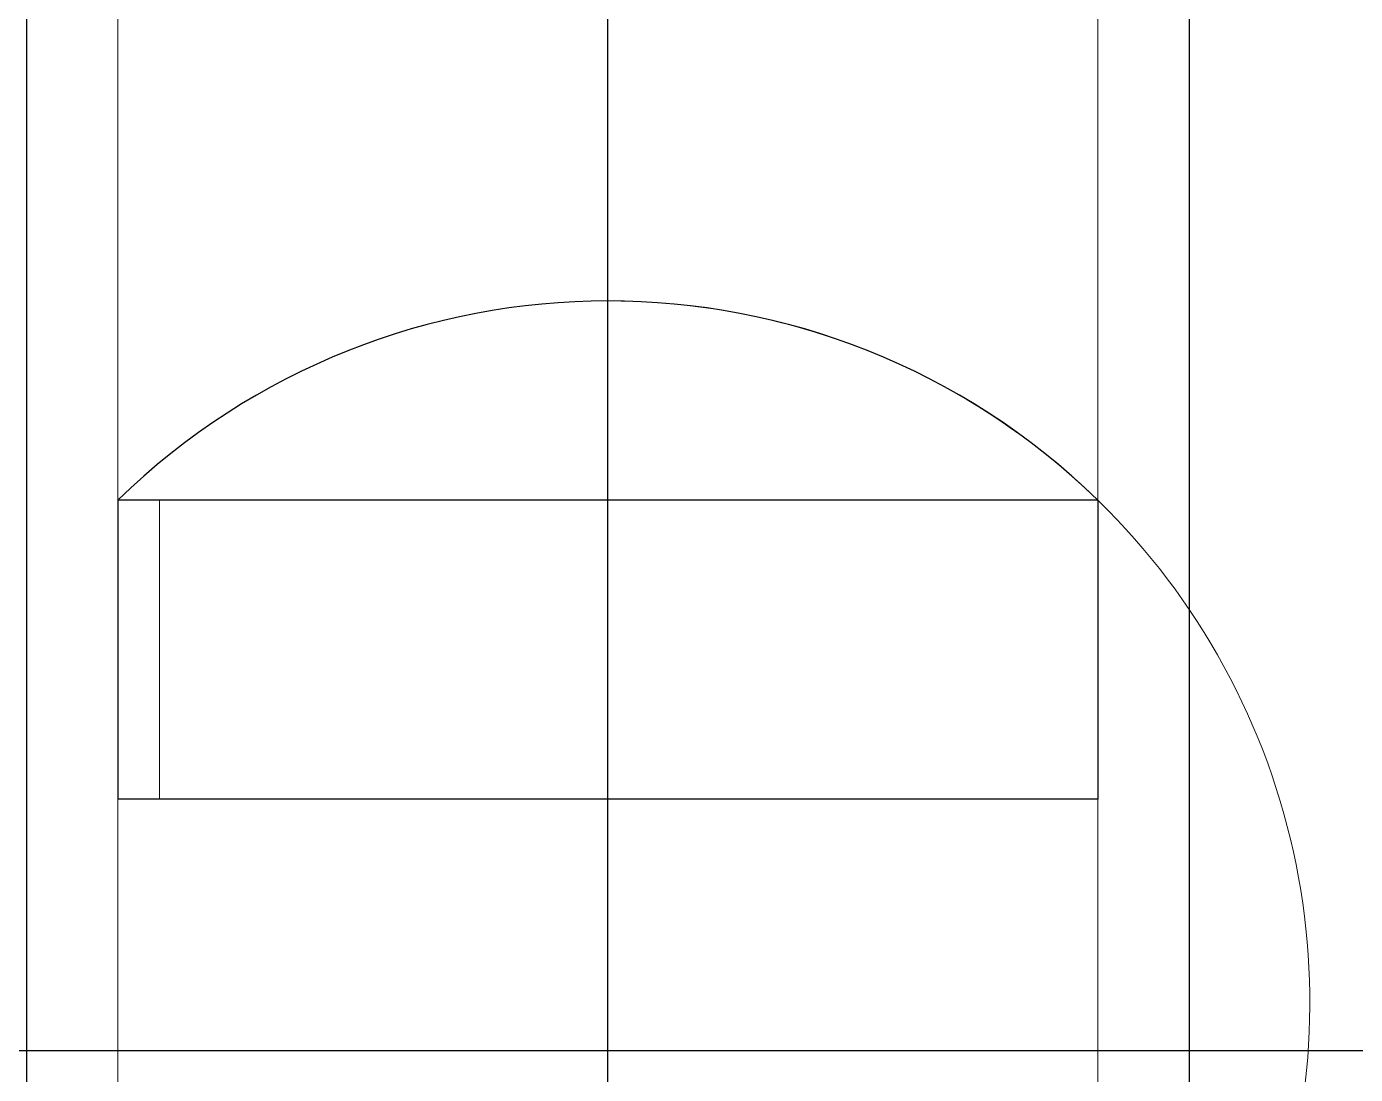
# Model space of a CAD drawing. Header units: millimetres. Extents: x 2148 to 2681, y 758 to 986.
# Drawn here: x 2292.00157 to 2292.01639, y 875.21499 to 875.22668 of the extents above; entities that cross this region are included whole.
import ezdxf

# ---------------------------------------------------------------- set-up
doc = ezdxf.new("R2010")
doc.units = ezdxf.units.MM
for name, color, linetype in [('0.4', 121, 'Continuous'), ('A-Wall', 4, 'Continuous'), ('contrucion line05', 86, 'Continuous')]:
    doc.layers.add(name, color=color, linetype=linetype)

msp = doc.modelspace()

# ---------------------------------------------------------------- linework, layer by layer
at = {"layer": '0.4', "color": 86, "lineweight": 0, "ltscale": 0.5}
for p, q in [((2292.001573675533, 875.2201773047807, -1.97790778295878e-08), (2292.001573675533, 875.2588024277309, -1.97790778295878e-08)), ((2292.001573675533, 875.2201773047807, -1.97790778295878e-08), (2292.001573675533, 875.2588024277309, -1.97790778295878e-08)), ((2292.001573675533, 875.2201773047807, -1.97790778295878e-08), (2292.001573675533, 875.2588024277309, -1.97790778295878e-08)), ((2292.001573675533, 875.2201773047807, -1.97790778295878e-08), (2292.001573675533, 875.2588024277309, -1.97790778295878e-08)), ((2292.001573675533, 875.2201773047807, -1.97790778295878e-08), (2292.001573675533, 875.2588024277309, -1.97790778295878e-08)), ((2292.001573675533, 875.2201773047807, -1.97790778295878e-08), (2292.001573675533, 875.2588024277309, -1.97790778295878e-08)), ((2292.001573675533, 875.2201773047807, -1.97790778295878e-08), (2292.001573675533, 875.2588024277309, -1.97790778295878e-08)), ((2292.001573675533, 875.2201773047807, -1.97790778295878e-08), (2292.001573675533, 875.2588024277309, -1.97790778295878e-08)), ((2292.001573675533, 875.2201773047807, -1.97790778295878e-08), (2292.001573675533, 875.2588024277309, -1.97790778295878e-08)), ((2292.001573675533, 875.2201773047807, -1.97790778295878e-08), (2292.001573675533, 875.2588024277309, -1.97790778295878e-08)), ((2292.008055140805, 875.2588024277309, -1.97790778295878e-08), (2292.008055140805, 875.2236173304798, -1.97790778295878e-08)), ((2292.008055140805, 875.2588024277309, -1.97790778295878e-08), (2292.008055140805, 875.2236173304798, -1.97790778295878e-08)), ((2292.008055140805, 875.2588024277309, -1.97790778295878e-08), (2292.008055140805, 875.2236173304798, -1.97790778295878e-08)), ((2292.008055140805, 875.2588024277309, -1.97790778295878e-08), (2292.008055140805, 875.2236173304798, -1.97790778295878e-08)), ((2292.008055140805, 875.2588024277309, -1.97790778295878e-08), (2292.008055140805, 875.2236173304798, -1.97790778295878e-08)), ((2292.008055140805, 875.2588024277309, -1.97790778295878e-08), (2292.008055140805, 875.2236173304798, -1.97790778295878e-08)), ((2292.008055140805, 875.2588024277309, -1.97790778295878e-08), (2292.008055140805, 875.2236173304798, -1.97790778295878e-08)), ((2292.008055140805, 875.2588024277309, -1.97790778295878e-08), (2292.008055140805, 875.2236173304798, -1.97790778295878e-08)), ((2292.008055140805, 875.2588024277309, -1.97790778295878e-08), (2292.008055140805, 875.2236173304798, -1.97790778295878e-08)), ((2292.008055140805, 875.2588024277309, -1.97790778295878e-08), (2292.008055140805, 875.2236173304798, -1.97790778295878e-08)), ((2292.002592191525, 875.2213951138208, -1.97790778295878e-08), (2292.002592191525, 875.2391728471509, -1.97790778295878e-08)), ((2292.002592191525, 875.2213951138208, -1.97790778295878e-08), (2292.002592191525, 875.2391728471509, -1.97790778295878e-08)), ((2292.002592191525, 875.2213951138208, -1.97790778295878e-08), (2292.002592191525, 875.2391728471509, -1.97790778295878e-08)), ((2292.002592191525, 875.2213951138208, -1.97790778295878e-08), (2292.002592191525, 875.2391728471509, -1.97790778295878e-08)), ((2292.002592191525, 875.2213951138208, -1.97790778295878e-08), (2292.002592191525, 875.2391728471509, -1.97790778295878e-08)), ((2292.002592191525, 875.2213951138208, -1.97790778295878e-08), (2292.002592191525, 875.2391728471509, -1.97790778295878e-08)), ((2292.002592191525, 875.2213951138208, -1.97790778295878e-08), (2292.002592191525, 875.2391728471509, -1.97790778295878e-08)), ((2292.002592191525, 875.2213951138208, -1.97790778295878e-08), (2292.002592191525, 875.2391728471509, -1.97790778295878e-08)), ((2292.002592191525, 875.2213951138208, -1.97790778295878e-08), (2292.002592191525, 875.2391728471509, -1.97790778295878e-08)), ((2292.002592191525, 875.2213951138208, -1.97790778295878e-08), (2292.002592191525, 875.2391728471509, -1.97790778295878e-08)), ((2292.013518090116, 875.2391728471509, -1.97790778295878e-08), (2292.013518090116, 875.2002840554876, -1.97790778295878e-08)), ((2292.013518090116, 875.2391728471509, -1.97790778295878e-08), (2292.013518090116, 875.2002840554876, -1.97790778295878e-08)), ((2292.013518090116, 875.2391728471509, -1.97790778295878e-08), (2292.013518090116, 875.2002840554876, -1.97790778295878e-08)), ((2292.013518090116, 875.2391728471509, -1.97790778295878e-08), (2292.013518090116, 875.2002840554876, -1.97790778295878e-08)), ((2292.013518090116, 875.2391728471509, -1.97790778295878e-08), (2292.013518090116, 875.2002840554876, -1.97790778295878e-08)), ((2292.013518090116, 875.2391728471509, -1.97790778295878e-08), (2292.013518090116, 875.2002840554876, -1.97790778295878e-08)), ((2292.013518090116, 875.2391728471509, -1.97790778295878e-08), (2292.013518090116, 875.2002840554876, -1.97790778295878e-08)), ((2292.013518090116, 875.2391728471509, -1.97790778295878e-08), (2292.013518090116, 875.2002840554876, -1.97790778295878e-08)), ((2292.013518090116, 875.2391728471509, -1.97790778295878e-08), (2292.013518090116, 875.2002840554876, -1.97790778295878e-08)), ((2292.013518090116, 875.2391728471509, -1.97790778295878e-08), (2292.013518090116, 875.2002840554876, -1.97790778295878e-08)), ((2292.002592191525, 875.2002840554876, -1.97790778295878e-08), (2292.002592191525, 875.2213951138208, -1.97790778295878e-08)), ((2292.003055153316, 875.2213951138208, -1.97790778295878e-08), (2292.002592191525, 875.2213951138208, -1.97790778295878e-08)), ((2292.002592191525, 875.2213951138208, -1.97790778295878e-08), (2292.002592191525, 875.2180617888177, -1.97790778295878e-08)), ((2292.002592191525, 875.2002840554876, -1.97790778295878e-08), (2292.002592191525, 875.2213951138208, -1.97790778295878e-08)), ((2292.003055153316, 875.2213951138208, -1.97790778295878e-08), (2292.002592191525, 875.2213951138208, -1.97790778295878e-08)), ((2292.002592191525, 875.2213951138208, -1.97790778295878e-08), (2292.002592191525, 875.2180617888177, -1.97790778295878e-08)), ((2292.002592191525, 875.2002840554876, -1.97790778295878e-08), (2292.002592191525, 875.2213951138208, -1.97790778295878e-08)), ((2292.003055153316, 875.2213951138208, -1.97790778295878e-08), (2292.002592191525, 875.2213951138208, -1.97790778295878e-08)), ((2292.002592191525, 875.2213951138208, -1.97790778295878e-08), (2292.002592191525, 875.2180617888177, -1.97790778295878e-08)), ((2292.002592191525, 875.2002840554876, -1.97790778295878e-08), (2292.002592191525, 875.2213951138208, -1.97790778295878e-08)), ((2292.003055153316, 875.2213951138208, -1.97790778295878e-08), (2292.002592191525, 875.2213951138208, -1.97790778295878e-08)), ((2292.002592191525, 875.2213951138208, -1.97790778295878e-08), (2292.002592191525, 875.2180617888177, -1.97790778295878e-08)), ((2292.002592191525, 875.2002840554876, -1.97790778295878e-08), (2292.002592191525, 875.2213951138208, -1.97790778295878e-08)), ((2292.003055153316, 875.2213951138208, -1.97790778295878e-08), (2292.002592191525, 875.2213951138208, -1.97790778295878e-08)), ((2292.002592191525, 875.2213951138208, -1.97790778295878e-08), (2292.002592191525, 875.2180617888177, -1.97790778295878e-08)), ((2292.002592191525, 875.2002840554876, -1.97790778295878e-08), (2292.002592191525, 875.2213951138208, -1.97790778295878e-08)), ((2292.003055153316, 875.2213951138208, -1.97790778295878e-08), (2292.002592191525, 875.2213951138208, -1.97790778295878e-08)), ((2292.002592191525, 875.2213951138208, -1.97790778295878e-08), (2292.002592191525, 875.2180617888177, -1.97790778295878e-08)), ((2292.002592191525, 875.2002840554876, -1.97790778295878e-08), (2292.002592191525, 875.2213951138208, -1.97790778295878e-08)), ((2292.003055153316, 875.2213951138208, -1.97790778295878e-08), (2292.002592191525, 875.2213951138208, -1.97790778295878e-08)), ((2292.002592191525, 875.2213951138208, -1.97790778295878e-08), (2292.002592191525, 875.2180617888177, -1.97790778295878e-08)), ((2292.002592191525, 875.2002840554876, -1.97790778295878e-08), (2292.002592191525, 875.2213951138208, -1.97790778295878e-08)), ((2292.003055153316, 875.2213951138208, -1.97790778295878e-08), (2292.002592191525, 875.2213951138208, -1.97790778295878e-08)), ((2292.002592191525, 875.2213951138208, -1.97790778295878e-08), (2292.002592191525, 875.2180617888177, -1.97790778295878e-08)), ((2292.002592191525, 875.2002840554876, -1.97790778295878e-08), (2292.002592191525, 875.2213951138208, -1.97790778295878e-08)), ((2292.003055153316, 875.2213951138208, -1.97790778295878e-08), (2292.002592191525, 875.2213951138208, -1.97790778295878e-08)), ((2292.002592191525, 875.2213951138208, -1.97790778295878e-08), (2292.002592191525, 875.2180617888177, -1.97790778295878e-08)), ((2292.002592191525, 875.2002840554876, -1.97790778295878e-08), (2292.002592191525, 875.2213951138208, -1.97790778295878e-08)), ((2292.003055153316, 875.2213951138208, -1.97790778295878e-08), (2292.002592191525, 875.2213951138208, -1.97790778295878e-08)), ((2292.002592191525, 875.2213951138208, -1.97790778295878e-08), (2292.002592191525, 875.2180617888177, -1.97790778295878e-08)), ((2292.003055153316, 875.2180617888177, -1.97790778295878e-08), (2292.003055153316, 875.2213951138208, -1.97790778295878e-08)), ((2292.003055153316, 875.2180617888177, -1.97790778295878e-08), (2292.003055153316, 875.2213951138208, -1.97790778295878e-08)), ((2292.003055153316, 875.2180617888177, -1.97790778295878e-08), (2292.003055153316, 875.2213951138208, -1.97790778295878e-08)), ((2292.003055153316, 875.2180617888177, -1.97790778295878e-08), (2292.003055153316, 875.2213951138208, -1.97790778295878e-08)), ((2292.003055153316, 875.2180617888177, -1.97790778295878e-08), (2292.003055153316, 875.2213951138208, -1.97790778295878e-08)), ((2292.003055153316, 875.2180617888177, -1.97790778295878e-08), (2292.003055153316, 875.2213951138208, -1.97790778295878e-08)), ((2292.003055153316, 875.2180617888177, -1.97790778295878e-08), (2292.003055153316, 875.2213951138208, -1.97790778295878e-08)), ((2292.003055153316, 875.2180617888177, -1.97790778295878e-08), (2292.003055153316, 875.2213951138208, -1.97790778295878e-08)), ((2292.003055153316, 875.2180617888177, -1.97790778295878e-08), (2292.003055153316, 875.2213951138208, -1.97790778295878e-08)), ((2292.003055153316, 875.2180617888177, -1.97790778295878e-08), (2292.003055153316, 875.2213951138208, -1.97790778295878e-08)), ((2292.002592191525, 875.2180617888177, -1.97790778295878e-08), (2292.003055153316, 875.2180617888177, -1.97790778295878e-08)), ((2292.002592191525, 875.2180617888177, -1.97790778295878e-08), (2292.003055153316, 875.2180617888177, -1.97790778295878e-08)), ((2292.002592191525, 875.2180617888177, -1.97790778295878e-08), (2292.003055153316, 875.2180617888177, -1.97790778295878e-08)), ((2292.002592191525, 875.2180617888177, -1.97790778295878e-08), (2292.003055153316, 875.2180617888177, -1.97790778295878e-08)), ((2292.002592191525, 875.2180617888177, -1.97790778295878e-08), (2292.003055153316, 875.2180617888177, -1.97790778295878e-08)), ((2292.002592191525, 875.2180617888177, -1.97790778295878e-08), (2292.003055153316, 875.2180617888177, -1.97790778295878e-08)), ((2292.002592191525, 875.2180617888177, -1.97790778295878e-08), (2292.003055153316, 875.2180617888177, -1.97790778295878e-08)), ((2292.002592191525, 875.2180617888177, -1.97790778295878e-08), (2292.003055153316, 875.2180617888177, -1.97790778295878e-08)), ((2292.002592191525, 875.2180617888177, -1.97790778295878e-08), (2292.003055153316, 875.2180617888177, -1.97790778295878e-08)), ((2292.002592191525, 875.2180617888177, -1.97790778295878e-08), (2292.003055153316, 875.2180617888177, -1.97790778295878e-08))]:
    msp.add_line(p, q, dxfattribs=at)
msp.add_arc((2292.008055140805, 875.2157913469662, -1.97790778295878e-08), 0.007825983521227571, 314.2709837656231, 90, dxfattribs=at)
msp.add_arc((2292.008055140805, 875.2157913469662, -1.97790778295878e-08), 0.007825983521227571, 314.2709837656231, 90, dxfattribs=at)
msp.add_arc((2292.008055140805, 875.2157913469662, -1.97790778295878e-08), 0.007825983521227571, 314.2709837656231, 90, dxfattribs=at)
msp.add_arc((2292.008055140805, 875.2157913469662, -1.97790778295878e-08), 0.007825983521227571, 314.2709837656231, 90, dxfattribs=at)
msp.add_arc((2292.008055140805, 875.2157913469662, -1.97790778295878e-08), 0.007825983521227571, 314.2709837656231, 90, dxfattribs=at)
msp.add_arc((2292.008055140805, 875.2157913469662, -1.97790778295878e-08), 0.007825983521227571, 314.2709837656231, 90, dxfattribs=at)
msp.add_arc((2292.008055140805, 875.2157913469662, -1.97790778295878e-08), 0.007825983521227571, 314.2709837656231, 90, dxfattribs=at)
msp.add_arc((2292.008055140805, 875.2157913469662, -1.97790778295878e-08), 0.007825983521227571, 314.2709837656231, 90, dxfattribs=at)
msp.add_arc((2292.008055140805, 875.2157913469662, -1.97790778295878e-08), 0.007825983521227571, 314.2709837656231, 90, dxfattribs=at)
msp.add_arc((2292.008055140805, 875.2157913469662, -1.97790778295878e-08), 0.007825983521227571, 314.2709837656231, 90, dxfattribs=at)
at = {"layer": 'A-Wall', "ltscale": 10}
msp.add_line((2290.485560914685, 875.2152586213148, -2.47433479178303e-08), (2296.878617298079, 875.2152586213148, -1.620690393566434e-08), dxfattribs=at)
at = {"layer": 'contrucion line05', "ltscale": 0.5}
for p, q in [((2292.008055140805, 875.1833722327381, -1.97790778295878e-08), (2292.008055140805, 875.285971410917, -1.97790778295878e-08)), ((2292.008055140805, 875.1833722327381, -1.97790778295878e-08), (2292.008055140805, 875.285971410917, -1.97790778295878e-08)), ((2292.008055140805, 875.1833722327381, -1.97790778295878e-08), (2292.008055140805, 875.285971410917, -1.97790778295878e-08)), ((2292.008055140805, 875.1833722327381, -1.97790778295878e-08), (2292.008055140805, 875.285971410917, -1.97790778295878e-08)), ((2292.008055140805, 875.1833722327381, -1.97790778295878e-08), (2292.008055140805, 875.285971410917, -1.97790778295878e-08)), ((2292.008055140805, 875.1833722327381, -1.97790778295878e-08), (2292.008055140805, 875.285971410917, -1.97790778295878e-08)), ((2292.008055140805, 875.1833722327381, -1.97790778295878e-08), (2292.008055140805, 875.285971410917, -1.97790778295878e-08)), ((2292.008055140805, 875.1833722327381, -1.97790778295878e-08), (2292.008055140805, 875.285971410917, -1.97790778295878e-08)), ((2292.008055140805, 875.1833722327381, -1.97790778295878e-08), (2292.008055140805, 875.285971410917, -1.97790778295878e-08)), ((2292.008055140805, 875.1833722327381, -1.97790778295878e-08), (2292.008055140805, 875.285971410917, -1.97790778295878e-08)), ((2292.008055140805, 875.1833722327381, -1.97790778295878e-08), (2292.008055140805, 875.285971410917, -1.97790778295878e-08)), ((2292.008055140805, 875.1833722327381, -1.97790778295878e-08), (2292.008055140805, 875.285971410917, -1.97790778295878e-08)), ((2292.008055140805, 875.1833722327381, -1.97790778295878e-08), (2292.008055140805, 875.285971410917, -1.97790778295878e-08)), ((2292.008055140805, 875.1833722327381, -1.97790778295878e-08), (2292.008055140805, 875.285971410917, -1.97790778295878e-08)), ((2292.008055140805, 875.1833722327381, -1.97790778295878e-08), (2292.008055140805, 875.285971410917, -1.97790778295878e-08)), ((2292.008055140805, 875.1833722327381, -1.97790778295878e-08), (2292.008055140805, 875.285971410917, -1.97790778295878e-08)), ((2292.008055140805, 875.1833722327381, -1.97790778295878e-08), (2292.008055140805, 875.285971410917, -1.97790778295878e-08)), ((2292.008055140805, 875.1833722327381, -1.97790778295878e-08), (2292.008055140805, 875.285971410917, -1.97790778295878e-08)), ((2292.008055140805, 875.1833722327381, -1.97790778295878e-08), (2292.008055140805, 875.285971410917, -1.97790778295878e-08)), ((2292.008055140805, 875.1833722327381, -1.97790778295878e-08), (2292.008055140805, 875.285971410917, -1.97790778295878e-08)), ((2292.001573675533, 875.2588024277309, -1.97790778295878e-08), (2292.001573675533, 875.1965803610462, -1.97790778295878e-08)), ((2292.001573675533, 875.2588024277309, -1.97790778295878e-08), (2292.001573675533, 875.1965803610462, -1.97790778295878e-08)), ((2292.001573675533, 875.2588024277309, -1.97790778295878e-08), (2292.001573675533, 875.1965803610462, -1.97790778295878e-08)), ((2292.001573675533, 875.2588024277309, -1.97790778295878e-08), (2292.001573675533, 875.1965803610462, -1.97790778295878e-08)), ((2292.001573675533, 875.2588024277309, -1.97790778295878e-08), (2292.001573675533, 875.1965803610462, -1.97790778295878e-08)), ((2292.001573675533, 875.2588024277309, -1.97790778295878e-08), (2292.001573675533, 875.1965803610462, -1.97790778295878e-08)), ((2292.001573675533, 875.2588024277309, -1.97790778295878e-08), (2292.001573675533, 875.1965803610462, -1.97790778295878e-08)), ((2292.001573675533, 875.2588024277309, -1.97790778295878e-08), (2292.001573675533, 875.1965803610462, -1.97790778295878e-08)), ((2292.001573675533, 875.2588024277309, -1.97790778295878e-08), (2292.001573675533, 875.1965803610462, -1.97790778295878e-08)), ((2292.001573675533, 875.2588024277309, -1.97790778295878e-08), (2292.001573675533, 875.1965803610462, -1.97790778295878e-08)), ((2292.014536606107, 875.2588024277309, -1.97790778295878e-08), (2292.014536606107, 875.1965803610462, -1.97790778295878e-08)), ((2292.014536606107, 875.2588024277309, -1.97790778295878e-08), (2292.014536606107, 875.1965803610462, -1.97790778295878e-08)), ((2292.014536606107, 875.2588024277309, -1.97790778295878e-08), (2292.014536606107, 875.1965803610462, -1.97790778295878e-08)), ((2292.014536606107, 875.2588024277309, -1.97790778295878e-08), (2292.014536606107, 875.1965803610462, -1.97790778295878e-08)), ((2292.014536606107, 875.2588024277309, -1.97790778295878e-08), (2292.014536606107, 875.1965803610462, -1.97790778295878e-08)), ((2292.014536606107, 875.2588024277309, -1.97790778295878e-08), (2292.014536606107, 875.1965803610462, -1.97790778295878e-08)), ((2292.014536606107, 875.2588024277309, -1.97790778295878e-08), (2292.014536606107, 875.1965803610462, -1.97790778295878e-08)), ((2292.014536606107, 875.2588024277309, -1.97790778295878e-08), (2292.014536606107, 875.1965803610462, -1.97790778295878e-08)), ((2292.014536606107, 875.2588024277309, -1.97790778295878e-08), (2292.014536606107, 875.1965803610462, -1.97790778295878e-08)), ((2292.014536606107, 875.2588024277309, -1.97790778295878e-08), (2292.014536606107, 875.1965803610462, -1.97790778295878e-08)), ((2292.013518090116, 875.2213951138208, -1.97790778295878e-08), (2292.002592191525, 875.2213951138208, -1.97790778295878e-08)), ((2292.002592191525, 875.2213951138208, -1.97790778295878e-08), (2292.002592191525, 875.2180617888177, -1.97790778295878e-08)), ((2292.013518090116, 875.2213951138208, -1.97790778295878e-08), (2292.002592191525, 875.2213951138208, -1.97790778295878e-08)), ((2292.002592191525, 875.2213951138208, -1.97790778295878e-08), (2292.002592191525, 875.2180617888177, -1.97790778295878e-08)), ((2292.013518090116, 875.2213951138208, -1.97790778295878e-08), (2292.002592191525, 875.2213951138208, -1.97790778295878e-08)), ((2292.002592191525, 875.2213951138208, -1.97790778295878e-08), (2292.002592191525, 875.2180617888177, -1.97790778295878e-08)), ((2292.013518090116, 875.2213951138208, -1.97790778295878e-08), (2292.002592191525, 875.2213951138208, -1.97790778295878e-08)), ((2292.002592191525, 875.2213951138208, -1.97790778295878e-08), (2292.002592191525, 875.2180617888177, -1.97790778295878e-08)), ((2292.013518090116, 875.2213951138208, -1.97790778295878e-08), (2292.002592191525, 875.2213951138208, -1.97790778295878e-08)), ((2292.002592191525, 875.2213951138208, -1.97790778295878e-08), (2292.002592191525, 875.2180617888177, -1.97790778295878e-08)), ((2292.013518090116, 875.2213951138208, -1.97790778295878e-08), (2292.002592191525, 875.2213951138208, -1.97790778295878e-08)), ((2292.002592191525, 875.2213951138208, -1.97790778295878e-08), (2292.002592191525, 875.2180617888177, -1.97790778295878e-08)), ((2292.013518090116, 875.2213951138208, -1.97790778295878e-08), (2292.002592191525, 875.2213951138208, -1.97790778295878e-08)), ((2292.002592191525, 875.2213951138208, -1.97790778295878e-08), (2292.002592191525, 875.2180617888177, -1.97790778295878e-08)), ((2292.013518090116, 875.2213951138208, -1.97790778295878e-08), (2292.002592191525, 875.2213951138208, -1.97790778295878e-08)), ((2292.002592191525, 875.2213951138208, -1.97790778295878e-08), (2292.002592191525, 875.2180617888177, -1.97790778295878e-08)), ((2292.013518090116, 875.2213951138208, -1.97790778295878e-08), (2292.002592191525, 875.2213951138208, -1.97790778295878e-08)), ((2292.002592191525, 875.2213951138208, -1.97790778295878e-08), (2292.002592191525, 875.2180617888177, -1.97790778295878e-08)), ((2292.013518090116, 875.2213951138208, -1.97790778295878e-08), (2292.002592191525, 875.2213951138208, -1.97790778295878e-08)), ((2292.002592191525, 875.2213951138208, -1.97790778295878e-08), (2292.002592191525, 875.2180617888177, -1.97790778295878e-08)), ((2292.013518090116, 875.2213951138208, -1.97790778295878e-08), (2292.013518090116, 875.2180617888177, -1.97790778295878e-08)), ((2292.013518090116, 875.2213951138208, -1.97790778295878e-08), (2292.013518090116, 875.2180617888177, -1.97790778295878e-08)), ((2292.013518090116, 875.2213951138208, -1.97790778295878e-08), (2292.013518090116, 875.2180617888177, -1.97790778295878e-08)), ((2292.013518090116, 875.2213951138208, -1.97790778295878e-08), (2292.013518090116, 875.2180617888177, -1.97790778295878e-08)), ((2292.013518090116, 875.2213951138208, -1.97790778295878e-08), (2292.013518090116, 875.2180617888177, -1.97790778295878e-08)), ((2292.013518090116, 875.2213951138208, -1.97790778295878e-08), (2292.013518090116, 875.2180617888177, -1.97790778295878e-08)), ((2292.013518090116, 875.2213951138208, -1.97790778295878e-08), (2292.013518090116, 875.2180617888177, -1.97790778295878e-08)), ((2292.013518090116, 875.2213951138208, -1.97790778295878e-08), (2292.013518090116, 875.2180617888177, -1.97790778295878e-08)), ((2292.013518090116, 875.2213951138208, -1.97790778295878e-08), (2292.013518090116, 875.2180617888177, -1.97790778295878e-08)), ((2292.013518090116, 875.2213951138208, -1.97790778295878e-08), (2292.013518090116, 875.2180617888177, -1.97790778295878e-08)), ((2292.013518090116, 875.2180617888177, -1.97790778295878e-08), (2292.002592191525, 875.2180617888177, -1.97790778295878e-08)), ((2292.013518090116, 875.2180617888177, -1.97790778295878e-08), (2292.002592191525, 875.2180617888177, -1.97790778295878e-08)), ((2292.013518090116, 875.2180617888177, -1.97790778295878e-08), (2292.002592191525, 875.2180617888177, -1.97790778295878e-08)), ((2292.013518090116, 875.2180617888177, -1.97790778295878e-08), (2292.002592191525, 875.2180617888177, -1.97790778295878e-08)), ((2292.013518090116, 875.2180617888177, -1.97790778295878e-08), (2292.002592191525, 875.2180617888177, -1.97790778295878e-08)), ((2292.013518090116, 875.2180617888177, -1.97790778295878e-08), (2292.002592191525, 875.2180617888177, -1.97790778295878e-08)), ((2292.013518090116, 875.2180617888177, -1.97790778295878e-08), (2292.002592191525, 875.2180617888177, -1.97790778295878e-08)), ((2292.013518090116, 875.2180617888177, -1.97790778295878e-08), (2292.002592191525, 875.2180617888177, -1.97790778295878e-08)), ((2292.013518090116, 875.2180617888177, -1.97790778295878e-08), (2292.002592191525, 875.2180617888177, -1.97790778295878e-08)), ((2292.013518090116, 875.2180617888177, -1.97790778295878e-08), (2292.002592191525, 875.2180617888177, -1.97790778295878e-08))]:
    msp.add_line(p, q, dxfattribs=at)
msp.add_arc((2292.008055140805, 875.2157913469662, -1.97790778295878e-08), 0.007825983521216367, 45.72901623437693, 134.2709837656231, dxfattribs=at)
msp.add_arc((2292.008055140805, 875.2157913469662, -1.97790778295878e-08), 0.007825983521216367, 45.72901623437693, 134.2709837656231, dxfattribs=at)
msp.add_arc((2292.008055140805, 875.2157913469662, -1.97790778295878e-08), 0.007825983521216367, 45.72901623437693, 134.2709837656231, dxfattribs=at)
msp.add_arc((2292.008055140805, 875.2157913469662, -1.97790778295878e-08), 0.007825983521216367, 45.72901623437693, 134.2709837656231, dxfattribs=at)
msp.add_arc((2292.008055140805, 875.2157913469662, -1.97790778295878e-08), 0.007825983521216367, 45.72901623437693, 134.2709837656231, dxfattribs=at)
msp.add_arc((2292.008055140805, 875.2157913469662, -1.97790778295878e-08), 0.007825983521216367, 45.72901623437693, 134.2709837656231, dxfattribs=at)
msp.add_arc((2292.008055140805, 875.2157913469662, -1.97790778295878e-08), 0.007825983521216367, 45.72901623437693, 134.2709837656231, dxfattribs=at)
msp.add_arc((2292.008055140805, 875.2157913469662, -1.97790778295878e-08), 0.007825983521216367, 45.72901623437693, 134.2709837656231, dxfattribs=at)
msp.add_arc((2292.008055140805, 875.2157913469662, -1.97790778295878e-08), 0.007825983521216367, 45.72901623437693, 134.2709837656231, dxfattribs=at)
msp.add_arc((2292.008055140805, 875.2157913469662, -1.97790778295878e-08), 0.007825983521216367, 45.72901623437693, 134.2709837656231, dxfattribs=at)

doc.saveas('drawing.dxf')
